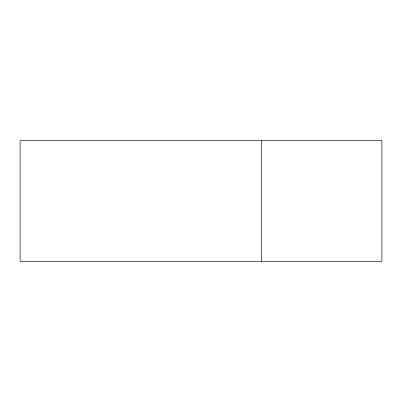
<?xml version="1.0" encoding="UTF-8"?>
<svg xmlns="http://www.w3.org/2000/svg" width="402" height="402" viewBox="0 0 402 402"><rect width="100%" height="100%" fill="white"/><g stroke="black" fill="none" stroke-linecap="round" stroke-linejoin="round"><path stroke-width="0.6" d="M261.3 140.7L261.3 261.3M381.9 140.7L20.1 140.7L20.1 261.3L381.9 261.3L381.9 140.7"/></g></svg>
